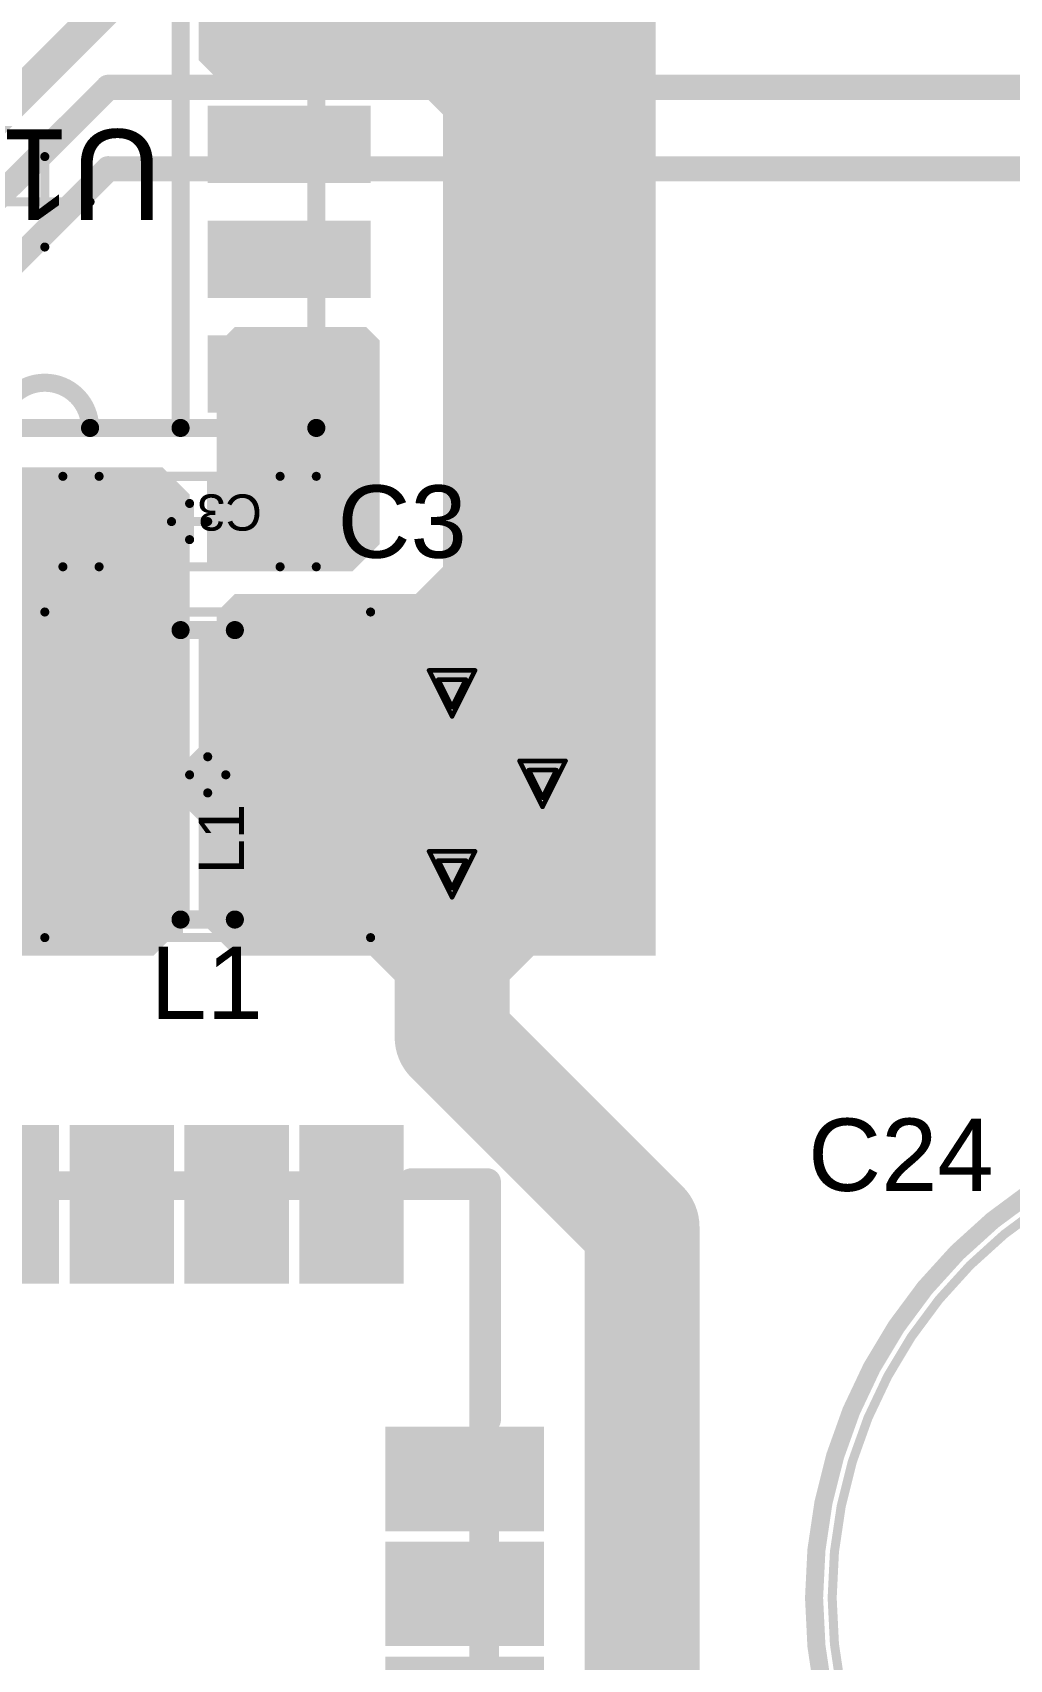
# Model space of a CAD drawing. Header units: inches. Extents: x -21 to 344, y -3 to 240.
# Drawn here: x 22.86 to 33.66, y 25.12 to 43.11 of the extents above; entities that cross this region are included whole.
import ezdxf

# ---------------------------------------------------------------- set-up
doc = ezdxf.new("R2010")
doc.units = ezdxf.units.IN
for name, color, linetype in [('Bottom 3D Body', 216, 'Continuous'), ('Bottom Layer', 5, 'Continuous'), ('Bottom Solder', 6, 'Continuous'), ('Drill Drawing', 1, 'Continuous'), ('Int1 -GND)', 76, 'Continuous'), ('Int2 -PWR)', 16, 'Continuous'), ('Multi-Layer', 9, 'Continuous'), ('Pad Holes', 156, 'Continuous'), ('Top Component Center', 76, 'Continuous'), ('Top Designator', 56, 'Continuous'), ('Top Layer', 1, 'Continuous'), ('Top Overlay', 2, 'Continuous'), ('Top Paste', 8, 'Continuous'), ('Top Solder', 216, 'Continuous'), ('Via Holes', 16, 'Continuous')]:
    doc.layers.add(name, color=color, linetype=linetype)
doc.styles.add('Arial', font='', dxfattribs={"height": 0.2})
doc.styles.get('Arial').set_extended_font_data('Arial')

# ---------------------------------------------------------------- blocks, each defined once
blk = doc.blocks.new('ESP32_WROOM_32E_N4_10')
at = {"layer": 'Top Layer'}
for points in [[(9.5, -5.43), (9.5, -4.53), (11, -4.53), (11, -5.43)], [(9.5, -6.7), (9.5, -5.8), (11, -5.8), (11, -6.7)], [(9.5, -7.97), (9.5, -7.07), (11, -7.07), (11, -7.97)], [(9.5, -9.24), (9.5, -8.34), (11, -8.34), (11, -9.24)], [(5.495, -9.29), (6.395, -9.29), (6.395, -10.79), (5.495, -10.79)], [(6.765, -9.29), (7.665, -9.29), (7.665, -10.79), (6.765, -10.79)]]:
    blk.add_hatch(color=1, dxfattribs=at).paths.add_polyline_path(points)
at = {"layer": 'Top Paste'}
for points in [[(9.373, -5.557), (9.373, -4.403), (11.127, -4.403), (11.127, -5.557)], [(9.373, -6.827), (9.373, -5.673), (11.127, -5.673), (11.127, -6.827)], [(9.373, -8.097), (9.373, -6.943), (11.127, -6.943), (11.127, -8.097)], [(9.373, -9.367), (9.373, -8.213), (11.127, -8.213), (11.127, -9.367)], [(4.098, -9.163), (5.252, -9.163), (5.252, -10.917), (4.098, -10.917)], [(5.368, -9.163), (6.522, -9.163), (6.522, -10.917), (5.368, -10.917)], [(6.638, -9.163), (7.792, -9.163), (7.792, -10.917), (6.638, -10.917)]]:
    blk.add_hatch(color=8, dxfattribs=at).paths.add_polyline_path(points)
at = {"layer": 'Top Solder'}
for points in [[(9.45, -5.48), (9.45, -4.48), (11.05, -4.48), (11.05, -5.48)], [(9.45, -6.75), (9.45, -5.75), (11.05, -5.75), (11.05, -6.75)], [(9.45, -8.02), (9.45, -7.02), (11.05, -7.02), (11.05, -8.02)], [(9.45, -9.29), (9.45, -8.29), (11.05, -8.29), (11.05, -9.29)], [(5.445, -9.24), (6.445, -9.24), (6.445, -10.84), (5.445, -10.84)], [(6.715, -9.24), (7.715, -9.24), (7.715, -10.84), (6.715, -10.84)]]:
    blk.add_hatch(color=216, dxfattribs=at).paths.add_polyline_path(points)
at = {"layer": 'Bottom 3D Body'}
for points in [[(10.45, 15.26, 0.3, 0.3, 0), (10.45, -10.24, 0.3, 0.3, 0)], [(-7.56, -10.24, 0.3, 0.3, 0), (10.45, -10.24, 0.3, 0.3, 0)]]:
    blk.add_lwpolyline(points, format="xyseb", dxfattribs=at)
blk.add_lwpolyline([(10.375, -10.24, 0.15, 0.15, 1), (10.525, -10.24, 0.15, 0.15, 1)], format="xyseb", close=True, dxfattribs=at)
blk.add_lwpolyline([(10.375, -10.24, 0.15, 0.15, 1), (10.525, -10.24, 0.15, 0.15, 1)], format="xyseb", close=True, dxfattribs=at)
at = {"layer": 'Top Component Center'}
for points in [[(10.46, 15.25, 0.3, 0.3, 0), (10.46, -10.25, 0.3, 0.3, 0)], [(-7.55, -10.25, 0.3, 0.3, 0), (10.46, -10.25, 0.3, 0.3, 0)]]:
    blk.add_lwpolyline(points, format="xyseb", dxfattribs=at)
blk.add_lwpolyline([(10.385, -10.25, 0.15, 0.15, 1), (10.535, -10.25, 0.15, 0.15, 1)], format="xyseb", close=True, dxfattribs=at)
blk.add_lwpolyline([(10.385, -10.25, 0.15, 0.15, 1), (10.535, -10.25, 0.15, 0.15, 1)], format="xyseb", close=True, dxfattribs=at)
at = {"layer": 'Top Designator'}
for points in [[(10.465, 15.23, 0.3, 0.3, 0), (10.465, -10.27, 0.3, 0.3, 0)], [(-7.545, -10.27, 0.3, 0.3, 0), (10.465, -10.27, 0.3, 0.3, 0)]]:
    blk.add_lwpolyline(points, format="xyseb", dxfattribs=at)
blk.add_lwpolyline([(10.39, -10.27, 0.15, 0.15, 1), (10.54, -10.27, 0.15, 0.15, 1)], format="xyseb", close=True, dxfattribs=at)
blk.add_lwpolyline([(10.39, -10.27, 0.15, 0.15, 1), (10.54, -10.27, 0.15, 0.15, 1)], format="xyseb", close=True, dxfattribs=at)
at = {"layer": 'Top Overlay'}
for points in [[(10.5, -9.45, 0.3, 0.3, 0), (10.5, -10.29, 0.3, 0.3, 0)], [(7.87, -10.29, 0.3, 0.3, 0), (10.5, -10.29, 0.3, 0.3, 0)]]:
    blk.add_lwpolyline(points, format="xyseb", dxfattribs=at)
for points in [[(10.425, -9.45, 0.15, 0.15, 1), (10.575, -9.45, 0.15, 0.15, 1)], [(7.795, -10.29, 0.15, 0.15, 1), (7.945, -10.29, 0.15, 0.15, 1)], [(10.425, -10.29, 0.15, 0.15, 1), (10.575, -10.29, 0.15, 0.15, 1)], [(10.425, -10.29, 0.15, 0.15, 1), (10.575, -10.29, 0.15, 0.15, 1)]]:
    blk.add_lwpolyline(points, format="xyseb", close=True, dxfattribs=at)
blk = doc.blocks.new('SOIC8_13')
at = {"layer": 'Top Layer'}
for points in [[(-2.205, 3.475), (-1.605, 3.475), (-1.605, 1.925), (-2.205, 1.925)], [(-0.935, 3.475), (-0.335, 3.475), (-0.335, 1.925), (-0.935, 1.925)], [(0.335, 3.475), (0.935, 3.475), (0.935, 1.925), (0.335, 1.925)], [(1.605, 3.475), (2.205, 3.475), (2.205, 1.925), (1.605, 1.925)], [(-2.205, -1.925), (-1.605, -1.925), (-1.605, -3.475), (-2.205, -3.475)], [(-0.935, -1.925), (-0.335, -1.925), (-0.335, -3.475), (-0.935, -3.475)], [(0.335, -1.925), (0.935, -1.925), (0.935, -3.475), (0.335, -3.475)], [(1.605, -1.925), (2.205, -1.925), (2.205, -3.475), (1.605, -3.475)]]:
    blk.add_hatch(color=1, dxfattribs=at).paths.add_polyline_path(points)
at = {"layer": 'Top Paste'}
for points in [[(-2.332, 3.602), (-1.478, 3.602), (-1.478, 1.798), (-2.332, 1.798)], [(-1.062, 3.602), (-0.208, 3.602), (-0.208, 1.798), (-1.062, 1.798)], [(0.208, 3.602), (1.062, 3.602), (1.062, 1.798), (0.208, 1.798)], [(1.478, 3.602), (2.332, 3.602), (2.332, 1.798), (1.478, 1.798)], [(-2.332, -1.798), (-1.478, -1.798), (-1.478, -3.602), (-2.332, -3.602)], [(-1.062, -1.798), (-0.208, -1.798), (-0.208, -3.602), (-1.062, -3.602)], [(0.208, -1.798), (1.062, -1.798), (1.062, -3.602), (0.208, -3.602)], [(1.478, -1.798), (2.332, -1.798), (2.332, -3.602), (1.478, -3.602)]]:
    blk.add_hatch(color=8, dxfattribs=at).paths.add_polyline_path(points)
at = {"layer": 'Top Solder'}
for points in [[(-2.275, 3.545), (-1.535, 3.545), (-1.535, 1.855), (-2.275, 1.855)], [(-1.005, 3.545), (-0.265, 3.545), (-0.265, 1.855), (-1.005, 1.855)], [(0.265, 3.545), (1.005, 3.545), (1.005, 1.855), (0.265, 1.855)], [(1.535, 3.545), (2.275, 3.545), (2.275, 1.855), (1.535, 1.855)], [(-2.275, -1.855), (-1.535, -1.855), (-1.535, -3.545), (-2.275, -3.545)], [(-1.005, -1.855), (-0.265, -1.855), (-0.265, -3.545), (-1.005, -3.545)], [(0.265, -1.855), (1.005, -1.855), (1.005, -3.545), (0.265, -3.545)], [(1.535, -1.855), (2.275, -1.855), (2.275, -3.545), (1.535, -3.545)]]:
    blk.add_hatch(color=216, dxfattribs=at).paths.add_polyline_path(points)
at = {"layer": 'Bottom 3D Body'}
for points in [[(-2.5, 3, 0.2, 0.2, 0), (-2.5, -3, 0.2, 0.2, 0)], [(-2.5, 3, 0.2, 0.2, 0), (2.5, 3, 0.2, 0.2, 0)], [(2.5, 3, 0.2, 0.2, 0), (2.5, -3, 0.2, 0.2, 0)], [(-2.5, -3, 0.2, 0.2, 0), (2.5, -3, 0.2, 0.2, 0)]]:
    blk.add_lwpolyline(points, format="xyseb", dxfattribs=at)
for points in [[(-2.55, 3, 0.1, 0.1, 1), (-2.45, 3, 0.1, 0.1, 1)], [(-2.55, 3, 0.1, 0.1, 1), (-2.45, 3, 0.1, 0.1, 1)], [(2.45, 3, 0.1, 0.1, 1), (2.55, 3, 0.1, 0.1, 1)], [(2.45, 3, 0.1, 0.1, 1), (2.55, 3, 0.1, 0.1, 1)], [(-1.9, -2.5, 0.25, 0.25, 1), (-2.1, -2.5, 0.25, 0.25, 1)], [(-2.163, -2.5, 0.125, 0.125, 1), (-2.038, -2.5, 0.125, 0.125, 1)], [(-1.963, -2.5, 0.125, 0.125, 1), (-1.838, -2.5, 0.125, 0.125, 1)], [(-2.55, -3, 0.1, 0.1, 1), (-2.45, -3, 0.1, 0.1, 1)], [(-2.55, -3, 0.1, 0.1, 1), (-2.45, -3, 0.1, 0.1, 1)], [(2.45, -3, 0.1, 0.1, 1), (2.55, -3, 0.1, 0.1, 1)], [(2.45, -3, 0.1, 0.1, 1), (2.55, -3, 0.1, 0.1, 1)]]:
    blk.add_lwpolyline(points, format="xyseb", close=True, dxfattribs=at)
at = {"layer": 'Top Component Center'}
for points in [[(-2.5, 3, 0.1, 0.1, 0), (-2.5, -3, 0.1, 0.1, 0)], [(-2.5, 3, 0.1, 0.1, 0), (2.5, 3, 0.1, 0.1, 0)], [(2.5, 3, 0.1, 0.1, 0), (2.5, -3, 0.1, 0.1, 0)], [(0, 0.5, 0.1, 0.1, 0), (0, -0.5, 0.1, 0.1, 0)], [(-0.5, 0, 0.1, 0.1, 0), (0.5, 0, 0.1, 0.1, 0)], [(-2.5, -3, 0.1, 0.1, 0), (2.5, -3, 0.1, 0.1, 0)]]:
    blk.add_lwpolyline(points, format="xyseb", dxfattribs=at)
for points in [[(-2.525, 3, 0.05, 0.05, 1), (-2.475, 3, 0.05, 0.05, 1)], [(-2.525, 3, 0.05, 0.05, 1), (-2.475, 3, 0.05, 0.05, 1)], [(2.475, 3, 0.05, 0.05, 1), (2.525, 3, 0.05, 0.05, 1)], [(2.475, 3, 0.05, 0.05, 1), (2.525, 3, 0.05, 0.05, 1)], [(-0.025, 0.5, 0.05, 0.05, 1), (0.025, 0.5, 0.05, 0.05, 1)], [(-0.525, 0, 0.05, 0.05, 1), (-0.475, 0, 0.05, 0.05, 1)], [(0.475, 0, 0.05, 0.05, 1), (0.525, 0, 0.05, 0.05, 1)], [(-0.025, -0.5, 0.05, 0.05, 1), (0.025, -0.5, 0.05, 0.05, 1)], [(-2.525, -3, 0.05, 0.05, 1), (-2.475, -3, 0.05, 0.05, 1)], [(-2.525, -3, 0.05, 0.05, 1), (-2.475, -3, 0.05, 0.05, 1)], [(2.475, -3, 0.05, 0.05, 1), (2.525, -3, 0.05, 0.05, 1)], [(2.475, -3, 0.05, 0.05, 1), (2.525, -3, 0.05, 0.05, 1)]]:
    blk.add_lwpolyline(points, format="xyseb", close=True, dxfattribs=at)
at = {"layer": 'Top Designator'}
for points in [[(-2.5, 3, 0.1, 0.1, 0), (-2.5, -3, 0.1, 0.1, 0)], [(-2.5, 3, 0.1, 0.1, 0), (2.5, 3, 0.1, 0.1, 0)], [(2.5, 3, 0.1, 0.1, 0), (2.5, -3, 0.1, 0.1, 0)], [(-2.5, -3, 0.1, 0.1, 0), (2.5, -3, 0.1, 0.1, 0)]]:
    blk.add_lwpolyline(points, format="xyseb", dxfattribs=at)
for points in [[(-2.525, 3, 0.05, 0.05, 1), (-2.475, 3, 0.05, 0.05, 1)], [(-2.525, 3, 0.05, 0.05, 1), (-2.475, 3, 0.05, 0.05, 1)], [(2.475, 3, 0.05, 0.05, 1), (2.525, 3, 0.05, 0.05, 1)], [(2.475, 3, 0.05, 0.05, 1), (2.525, 3, 0.05, 0.05, 1)], [(-2.525, -3, 0.05, 0.05, 1), (-2.475, -3, 0.05, 0.05, 1)], [(-2.525, -3, 0.05, 0.05, 1), (-2.475, -3, 0.05, 0.05, 1)], [(2.475, -3, 0.05, 0.05, 1), (2.525, -3, 0.05, 0.05, 1)], [(2.475, -3, 0.05, 0.05, 1), (2.525, -3, 0.05, 0.05, 1)]]:
    blk.add_lwpolyline(points, format="xyseb", close=True, dxfattribs=at)
at = {"layer": 'Top Overlay'}
for points in [[(-2.5, 1.5, 0.2, 0.2, 0), (-2.5, 0.5, 0.2, 0.2, 0)], [(-2.5, 1.5, 0.2, 0.2, 0), (2.5, 1.5, 0.2, 0.2, 0)], [(2.5, 1.5, 0.2, 0.2, 0), (2.5, -1.5, 0.2, 0.2, 0)], [(-2.5, 0.5, 0.2, 0.2, -1), (-2.5, -0.5, 0.2, 0.2, 0)], [(-2.5, -0.5, 0.2, 0.2, 0), (-2.5, -1.5, 0.2, 0.2, 0)], [(-2.5, -1.5, 0.2, 0.2, 0), (2.5, -1.5, 0.2, 0.2, 0)]]:
    blk.add_lwpolyline(points, format="xyseb", dxfattribs=at)
for points in [[(-2.55, 1.5, 0.1, 0.1, 1), (-2.45, 1.5, 0.1, 0.1, 1)], [(-2.55, 1.5, 0.1, 0.1, 1), (-2.45, 1.5, 0.1, 0.1, 1)], [(2.45, 1.5, 0.1, 0.1, 1), (2.55, 1.5, 0.1, 0.1, 1)], [(2.45, 1.5, 0.1, 0.1, 1), (2.55, 1.5, 0.1, 0.1, 1)], [(-2.55, 0.5, 0.1, 0.1, 1), (-2.45, 0.5, 0.1, 0.1, 1)], [(-2.55, 0.5, 0.1, 0.1, 1), (-2.45, 0.5, 0.1, 0.1, 1)], [(-2.55, -0.5, 0.1, 0.1, 1), (-2.45, -0.5, 0.1, 0.1, 1)], [(-2.55, -0.5, 0.1, 0.1, 1), (-2.45, -0.5, 0.1, 0.1, 1)], [(-2.55, -1.5, 0.1, 0.1, 1), (-2.45, -1.5, 0.1, 0.1, 1)], [(-2.55, -1.5, 0.1, 0.1, 1), (-2.45, -1.5, 0.1, 0.1, 1)], [(2.45, -1.5, 0.1, 0.1, 1), (2.55, -1.5, 0.1, 0.1, 1)], [(2.45, -1.5, 0.1, 0.1, 1), (2.55, -1.5, 0.1, 0.1, 1)]]:
    blk.add_lwpolyline(points, format="xyseb", close=True, dxfattribs=at)
at = {"layer": 'Top Designator', "style": 'Arial'}
blk.add_text('U1', height=1, rotation=90, dxfattribs=at).set_placement((0.8, -1.3))
blk = doc.blocks.new('IND_1212_62')
at = {"layer": 'Top Layer'}
for points in [[(-1.7, 1.7), (-0.4, 1.7), (-0.4, -1.7), (-1.7, -1.7)], [(0.4, 1.7), (1.7, 1.7), (1.7, -1.7), (0.4, -1.7)]]:
    blk.add_hatch(color=1, dxfattribs=at).paths.add_polyline_path(points)
at = {"layer": 'Top Paste'}
for points in [[(-1.827, 1.827), (-0.273, 1.827), (-0.273, -1.827), (-1.827, -1.827)], [(0.273, 1.827), (1.827, 1.827), (1.827, -1.827), (0.273, -1.827)]]:
    blk.add_hatch(color=8, dxfattribs=at).paths.add_polyline_path(points)
at = {"layer": 'Top Solder'}
for points in [[(-1.75, 1.75), (-0.35, 1.75), (-0.35, -1.75), (-1.75, -1.75)], [(0.35, 1.75), (1.75, 1.75), (1.75, -1.75), (0.35, -1.75)]]:
    blk.add_hatch(color=216, dxfattribs=at).paths.add_polyline_path(points)
at = {"layer": 'Top Component Center'}
for points in [[(-1.8, 1.8, 0.1, 0.1, 0), (1.8, 1.8, 0.1, 0.1, 0)], [(-1.8, -1.8, 0.1, 0.1, 0), (-1.8, 1.8, 0.1, 0.1, 0)], [(1.8, -1.8, 0.1, 0.1, 0), (1.8, 1.8, 0.1, 0.1, 0)], [(0, -0.2, 0.1, 0.1, 0), (0, 0.2, 0.1, 0.1, 0)], [(-0.2, 0, 0.1, 0.1, 0), (0.2, 0, 0.1, 0.1, 0)], [(-1.8, -1.8, 0.1, 0.1, 0), (1.8, -1.8, 0.1, 0.1, 0)]]:
    blk.add_lwpolyline(points, format="xyseb", dxfattribs=at)
for points in [[(-1.825, 1.8, 0.05, 0.05, 1), (-1.775, 1.8, 0.05, 0.05, 1)], [(-1.825, 1.8, 0.05, 0.05, 1), (-1.775, 1.8, 0.05, 0.05, 1)], [(1.775, 1.8, 0.05, 0.05, 1), (1.825, 1.8, 0.05, 0.05, 1)], [(1.775, 1.8, 0.05, 0.05, 1), (1.825, 1.8, 0.05, 0.05, 1)], [(-0.025, 0.2, 0.05, 0.05, 1), (0.025, 0.2, 0.05, 0.05, 1)], [(-0.225, 0, 0.05, 0.05, 1), (-0.175, 0, 0.05, 0.05, 1)], [(0.175, 0, 0.05, 0.05, 1), (0.225, 0, 0.05, 0.05, 1)], [(-0.025, -0.2, 0.05, 0.05, 1), (0.025, -0.2, 0.05, 0.05, 1)], [(-1.825, -1.8, 0.05, 0.05, 1), (-1.775, -1.8, 0.05, 0.05, 1)], [(-1.825, -1.8, 0.05, 0.05, 1), (-1.775, -1.8, 0.05, 0.05, 1)], [(1.775, -1.8, 0.05, 0.05, 1), (1.825, -1.8, 0.05, 0.05, 1)], [(1.775, -1.8, 0.05, 0.05, 1), (1.825, -1.8, 0.05, 0.05, 1)]]:
    blk.add_lwpolyline(points, format="xyseb", close=True, dxfattribs=at)
at = {"layer": 'Top Designator'}
for points in [[(-1.8, -1.8, 0.1, 0.1, 0), (-1.8, 1.8, 0.1, 0.1, 0)], [(-1.8, 1.8, 0.1, 0.1, 0), (1.8, 1.8, 0.1, 0.1, 0)], [(1.8, -1.8, 0.1, 0.1, 0), (1.8, 1.8, 0.1, 0.1, 0)], [(-1.8, -1.8, 0.1, 0.1, 0), (1.8, -1.8, 0.1, 0.1, 0)]]:
    blk.add_lwpolyline(points, format="xyseb", dxfattribs=at)
for points in [[(-1.825, 1.8, 0.05, 0.05, 1), (-1.775, 1.8, 0.05, 0.05, 1)], [(-1.825, 1.8, 0.05, 0.05, 1), (-1.775, 1.8, 0.05, 0.05, 1)], [(1.775, 1.8, 0.05, 0.05, 1), (1.825, 1.8, 0.05, 0.05, 1)], [(1.775, 1.8, 0.05, 0.05, 1), (1.825, 1.8, 0.05, 0.05, 1)], [(-1.825, -1.8, 0.05, 0.05, 1), (-1.775, -1.8, 0.05, 0.05, 1)], [(-1.825, -1.8, 0.05, 0.05, 1), (-1.775, -1.8, 0.05, 0.05, 1)], [(1.775, -1.8, 0.05, 0.05, 1), (1.825, -1.8, 0.05, 0.05, 1)], [(1.775, -1.8, 0.05, 0.05, 1), (1.825, -1.8, 0.05, 0.05, 1)]]:
    blk.add_lwpolyline(points, format="xyseb", close=True, dxfattribs=at)
at = {"layer": 'Top Overlay'}
for points in [[(-0.3, 1.6, 0.2, 0.2, 0), (0.3, 1.6, 0.2, 0.2, 0)], [(-0.3, -1.6, 0.2, 0.2, 0), (0.3, -1.6, 0.2, 0.2, 0)]]:
    blk.add_lwpolyline(points, format="xyseb", dxfattribs=at)
for points in [[(-0.35, 1.6, 0.1, 0.1, 1), (-0.25, 1.6, 0.1, 0.1, 1)], [(0.25, 1.6, 0.1, 0.1, 1), (0.35, 1.6, 0.1, 0.1, 1)], [(-0.35, -1.6, 0.1, 0.1, 1), (-0.25, -1.6, 0.1, 0.1, 1)], [(0.25, -1.6, 0.1, 0.1, 1), (0.35, -1.6, 0.1, 0.1, 1)]]:
    blk.add_lwpolyline(points, format="xyseb", close=True, dxfattribs=at)
at = {"layer": 'Top Designator', "style": 'Arial'}
blk.add_text('L1', height=0.5, rotation=90, dxfattribs=at).set_placement((0.4, -1.1))
blk = doc.blocks.new('CAP_RADIAL_R10_P5_102')
at = {"layer": 'Bottom Layer'}
h = blk.add_hatch(color=5, dxfattribs=at)
edge = h.paths.add_edge_path()
edge.add_arc((-2.5, 0), 0.65, 0, 360)
h = blk.add_hatch(color=5, dxfattribs=at)
edge = h.paths.add_edge_path()
edge.add_arc((2.5, 0), 0.65, 0, 360)
at = {"layer": 'Bottom Solder'}
h = blk.add_hatch(color=6, dxfattribs=at)
edge = h.paths.add_edge_path()
edge.add_arc((-2.5, 0), 0.7, 0, 360)
h = blk.add_hatch(color=6, dxfattribs=at)
edge = h.paths.add_edge_path()
edge.add_arc((2.5, 0), 0.7, 0, 360)
at = {"layer": 'Int1 -GND)'}
h = blk.add_hatch(color=7, dxfattribs=at)
edge = h.paths.add_edge_path()
edge.add_arc((-2.5, 0), 1.162, 0, 360)
at = {"layer": 'Int2 -PWR)'}
h = blk.add_hatch(color=7, dxfattribs=at)
edge = h.paths.add_edge_path()
edge.add_arc((-2.5, 0), 1.162, 0, 360)
h = blk.add_hatch(color=7, dxfattribs=at)
edge = h.paths.add_edge_path()
edge.add_arc((2.5, 0), 1.162, 0, 360)
at = {"layer": 'Multi-Layer'}
h = blk.add_hatch(color=9, dxfattribs=at)
edge = h.paths.add_edge_path()
edge.add_arc((-2.5, 0), 0.65, 0, 360)
h = blk.add_hatch(color=9, dxfattribs=at)
edge = h.paths.add_edge_path()
edge.add_arc((2.5, 0), 0.65, 0, 360)
at = {"layer": 'Pad Holes'}
h = blk.add_hatch(color=7, dxfattribs=at)
edge = h.paths.add_edge_path()
edge.add_arc((-2.5, 0), 0.4, 0, 360)
h = blk.add_hatch(color=7, dxfattribs=at)
edge = h.paths.add_edge_path()
edge.add_arc((2.5, 0), 0.4, 0, 360)
at = {"layer": 'Top Layer'}
h = blk.add_hatch(color=1, dxfattribs=at)
edge = h.paths.add_edge_path()
edge.add_arc((-2.5, 0), 0.65, 0, 360)
h = blk.add_hatch(color=1, dxfattribs=at)
edge = h.paths.add_edge_path()
edge.add_arc((2.5, 0), 0.65, 0, 360)
at = {"layer": 'Top Solder'}
h = blk.add_hatch(color=216, dxfattribs=at)
edge = h.paths.add_edge_path()
edge.add_arc((-2.5, 0), 0.7, 0, 360)
h = blk.add_hatch(color=216, dxfattribs=at)
edge = h.paths.add_edge_path()
edge.add_arc((2.5, 0), 0.7, 0, 360)
at = {"layer": 'Int1 -GND)'}
for points in [[(2.116, 0.823, 0.254, 0.254, -0.221695), (2.884, 0.823, 0.254, 0.254, 0)], [(1.677, -0.384, 0.254, 0.254, -0.221695), (1.677, 0.384, 0.254, 0.254, 0)], [(3.323, 0.384, 0.254, 0.254, -0.221695), (3.323, -0.384, 0.254, 0.254, 0)], [(2.884, -0.823, 0.254, 0.254, -0.221695), (2.116, -0.823, 0.254, 0.254, 0)]]:
    blk.add_lwpolyline(points, format="xyseb", dxfattribs=at)
for points in [[(2.053, 0.823, 0.127, 0.127, 1), (2.18, 0.823, 0.127, 0.127, 1)], [(2.82, 0.823, 0.127, 0.127, 1), (2.947, 0.823, 0.127, 0.127, 1)], [(1.614, 0.384, 0.127, 0.127, 1), (1.741, 0.384, 0.127, 0.127, 1)], [(3.259, 0.384, 0.127, 0.127, 1), (3.386, 0.384, 0.127, 0.127, 1)], [(1.614, -0.384, 0.127, 0.127, 1), (1.741, -0.384, 0.127, 0.127, 1)], [(3.259, -0.384, 0.127, 0.127, 1), (3.386, -0.384, 0.127, 0.127, 1)], [(2.053, -0.823, 0.127, 0.127, 1), (2.18, -0.823, 0.127, 0.127, 1)], [(2.82, -0.823, 0.127, 0.127, 1), (2.947, -0.823, 0.127, 0.127, 1)]]:
    blk.add_lwpolyline(points, format="xyseb", close=True, dxfattribs=at)
at = {"layer": 'Top Component Center'}
for points in [[(5.2, 0, 0.1, 0.1, 1), (-5.2, 0, 0.1, 0.1, 1)], [(-0.025, 0.5, 0.05, 0.05, 1), (0.025, 0.5, 0.05, 0.05, 1)], [(-5.225, 0, 0.05, 0.05, 1), (-5.175, 0, 0.05, 0.05, 1)], [(-0.525, 0, 0.05, 0.05, 1), (-0.475, 0, 0.05, 0.05, 1)], [(0.475, 0, 0.05, 0.05, 1), (0.525, 0, 0.05, 0.05, 1)], [(5.175, 0, 0.05, 0.05, 1), (5.225, 0, 0.05, 0.05, 1)], [(-0.025, -0.5, 0.05, 0.05, 1), (0.025, -0.5, 0.05, 0.05, 1)]]:
    blk.add_lwpolyline(points, format="xyseb", close=True, dxfattribs=at)
for points in [[(0, -0.5, 0.1, 0.1, 0), (0, 0.5, 0.1, 0.1, 0)], [(0.5, 0, 0.1, 0.1, 0), (-0.5, 0, 0.1, 0.1, 0)]]:
    blk.add_lwpolyline(points, format="xyseb", dxfattribs=at)
at = {"layer": 'Top Designator'}
for points in [[(5.2, 0, 0.1, 0.1, 1), (-5.2, 0, 0.1, 0.1, 1)], [(-5.225, 0, 0.05, 0.05, 1), (-5.175, 0, 0.05, 0.05, 1)], [(5.175, 0, 0.05, 0.05, 1), (5.225, 0, 0.05, 0.05, 1)]]:
    blk.add_lwpolyline(points, format="xyseb", close=True, dxfattribs=at)
at = {"layer": 'Top Overlay'}
for points in [[(5.4, 0, 0.2, 0.2, 1), (-5.4, 0, 0.2, 0.2, 1)], [(-5.45, 0, 0.1, 0.1, 1), (-5.35, 0, 0.1, 0.1, 1)], [(5.35, 0, 0.1, 0.1, 1), (5.45, 0, 0.1, 0.1, 1)], [(-2.55, -1, 0.1, 0.1, 1), (-2.45, -1, 0.1, 0.1, 1)], [(-3.05, -1.5, 0.1, 0.1, 1), (-2.95, -1.5, 0.1, 0.1, 1)], [(-2.05, -1.5, 0.1, 0.1, 1), (-1.95, -1.5, 0.1, 0.1, 1)], [(-2.55, -2, 0.1, 0.1, 1), (-2.45, -2, 0.1, 0.1, 1)]]:
    blk.add_lwpolyline(points, format="xyseb", close=True, dxfattribs=at)
for points in [[(-2.5, -2, 0.2, 0.2, 0), (-2.5, -1, 0.2, 0.2, 0)], [(-2, -1.5, 0.2, 0.2, 0), (-3, -1.5, 0.2, 0.2, 0)]]:
    blk.add_lwpolyline(points, format="xyseb", dxfattribs=at)
at = {"layer": 'Top Designator', "style": 'Arial'}
blk.add_text('C24', height=1, rotation=90, dxfattribs=at).set_placement((0.75, -2.05))
blk = doc.blocks.new('CAP_0603_123')
at = {"layer": 'Top Layer'}
for points in [[(-1.283, 0.394), (-0.318, 0.394), (-0.318, -0.394), (-1.283, -0.394)], [(0.318, 0.394), (1.283, 0.394), (1.283, -0.394), (0.318, -0.394)]]:
    blk.add_hatch(color=1, dxfattribs=at).paths.add_polyline_path(points)
at = {"layer": 'Top Paste'}
for points in [[(-1.41, 0.521), (-0.191, 0.521), (-0.191, -0.521), (-1.41, -0.521)], [(0.191, 0.521), (1.41, 0.521), (1.41, -0.521), (0.191, -0.521)]]:
    blk.add_hatch(color=8, dxfattribs=at).paths.add_polyline_path(points)
at = {"layer": 'Top Solder'}
for points in [[(-1.333, 0.444), (-0.268, 0.444), (-0.268, -0.444), (-1.333, -0.444)], [(0.268, 0.444), (1.333, 0.444), (1.333, -0.444), (0.268, -0.444)]]:
    blk.add_hatch(color=216, dxfattribs=at).paths.add_polyline_path(points)
at = {"layer": 'Bottom 3D Body'}
for points in [[(-1, 0.5, 0.1, 0.1, 0), (-1, -0.5, 0.1, 0.1, 0)], [(1, 0.5, 0.1, 0.1, 0), (-1, 0.5, 0.1, 0.1, 0)], [(1, 0.5, 0.1, 0.1, 0), (1, -0.5, 0.1, 0.1, 0)], [(1, -0.5, 0.1, 0.1, 0), (-1, -0.5, 0.1, 0.1, 0)]]:
    blk.add_lwpolyline(points, format="xyseb", dxfattribs=at)
for points in [[(-1.025, 0.5, 0.05, 0.05, 1), (-0.975, 0.5, 0.05, 0.05, 1)], [(-1.025, 0.5, 0.05, 0.05, 1), (-0.975, 0.5, 0.05, 0.05, 1)], [(0.975, 0.5, 0.05, 0.05, 1), (1.025, 0.5, 0.05, 0.05, 1)], [(0.975, 0.5, 0.05, 0.05, 1), (1.025, 0.5, 0.05, 0.05, 1)], [(-1.025, -0.5, 0.05, 0.05, 1), (-0.975, -0.5, 0.05, 0.05, 1)], [(-1.025, -0.5, 0.05, 0.05, 1), (-0.975, -0.5, 0.05, 0.05, 1)], [(0.975, -0.5, 0.05, 0.05, 1), (1.025, -0.5, 0.05, 0.05, 1)], [(0.975, -0.5, 0.05, 0.05, 1), (1.025, -0.5, 0.05, 0.05, 1)]]:
    blk.add_lwpolyline(points, format="xyseb", close=True, dxfattribs=at)
at = {"layer": 'Top Component Center'}
for points in [[(1.4, 0.5, 0.1, 0.1, 0), (-1.4, 0.5, 0.1, 0.1, 0)], [(-1.4, 0.5, 0.1, 0.1, 0), (-1.4, -0.5, 0.1, 0.1, 0)], [(1.4, 0.5, 0.1, 0.1, 0), (1.4, -0.5, 0.1, 0.1, 0)], [(0, 0.2, 0.1, 0.1, 0), (0, -0.2, 0.1, 0.1, 0)], [(0.2, 0, 0.1, 0.1, 0), (-0.2, 0, 0.1, 0.1, 0)], [(1.4, -0.5, 0.1, 0.1, 0), (-1.4, -0.5, 0.1, 0.1, 0)]]:
    blk.add_lwpolyline(points, format="xyseb", dxfattribs=at)
for points in [[(-1.425, 0.5, 0.05, 0.05, 1), (-1.375, 0.5, 0.05, 0.05, 1)], [(-1.425, 0.5, 0.05, 0.05, 1), (-1.375, 0.5, 0.05, 0.05, 1)], [(1.375, 0.5, 0.05, 0.05, 1), (1.425, 0.5, 0.05, 0.05, 1)], [(1.375, 0.5, 0.05, 0.05, 1), (1.425, 0.5, 0.05, 0.05, 1)], [(-0.025, 0.2, 0.05, 0.05, 1), (0.025, 0.2, 0.05, 0.05, 1)], [(-0.225, 0, 0.05, 0.05, 1), (-0.175, 0, 0.05, 0.05, 1)], [(0.175, 0, 0.05, 0.05, 1), (0.225, 0, 0.05, 0.05, 1)], [(-0.025, -0.2, 0.05, 0.05, 1), (0.025, -0.2, 0.05, 0.05, 1)], [(-1.425, -0.5, 0.05, 0.05, 1), (-1.375, -0.5, 0.05, 0.05, 1)], [(-1.425, -0.5, 0.05, 0.05, 1), (-1.375, -0.5, 0.05, 0.05, 1)], [(1.375, -0.5, 0.05, 0.05, 1), (1.425, -0.5, 0.05, 0.05, 1)], [(1.375, -0.5, 0.05, 0.05, 1), (1.425, -0.5, 0.05, 0.05, 1)]]:
    blk.add_lwpolyline(points, format="xyseb", close=True, dxfattribs=at)
at = {"layer": 'Top Designator'}
for points in [[(1.4, 0.5, 0.1, 0.1, 0), (-1.4, 0.5, 0.1, 0.1, 0)], [(-1.4, 0.5, 0.1, 0.1, 0), (-1.4, -0.5, 0.1, 0.1, 0)], [(1.4, 0.5, 0.1, 0.1, 0), (1.4, -0.5, 0.1, 0.1, 0)], [(1.4, -0.5, 0.1, 0.1, 0), (-1.4, -0.5, 0.1, 0.1, 0)]]:
    blk.add_lwpolyline(points, format="xyseb", dxfattribs=at)
for points in [[(-1.425, 0.5, 0.05, 0.05, 1), (-1.375, 0.5, 0.05, 0.05, 1)], [(-1.425, 0.5, 0.05, 0.05, 1), (-1.375, 0.5, 0.05, 0.05, 1)], [(1.375, 0.5, 0.05, 0.05, 1), (1.425, 0.5, 0.05, 0.05, 1)], [(1.375, 0.5, 0.05, 0.05, 1), (1.425, 0.5, 0.05, 0.05, 1)], [(-1.425, -0.5, 0.05, 0.05, 1), (-1.375, -0.5, 0.05, 0.05, 1)], [(-1.425, -0.5, 0.05, 0.05, 1), (-1.375, -0.5, 0.05, 0.05, 1)], [(1.375, -0.5, 0.05, 0.05, 1), (1.425, -0.5, 0.05, 0.05, 1)], [(1.375, -0.5, 0.05, 0.05, 1), (1.425, -0.5, 0.05, 0.05, 1)]]:
    blk.add_lwpolyline(points, format="xyseb", close=True, dxfattribs=at)
at = {"layer": 'Top Overlay'}
for points in [[(1.4, 0.5, 0.1, 0.1, 0), (-1.4, 0.5, 0.1, 0.1, 0)], [(-1.4, 0.5, 0.1, 0.1, 0), (-1.4, -0.5, 0.1, 0.1, 0)], [(1.4, 0.5, 0.1, 0.1, 0), (1.4, -0.5, 0.1, 0.1, 0)], [(1.4, -0.5, 0.1, 0.1, 0), (-1.4, -0.5, 0.1, 0.1, 0)]]:
    blk.add_lwpolyline(points, format="xyseb", dxfattribs=at)
for points in [[(-1.425, 0.5, 0.05, 0.05, 1), (-1.375, 0.5, 0.05, 0.05, 1)], [(-1.425, 0.5, 0.05, 0.05, 1), (-1.375, 0.5, 0.05, 0.05, 1)], [(1.375, 0.5, 0.05, 0.05, 1), (1.425, 0.5, 0.05, 0.05, 1)], [(1.375, 0.5, 0.05, 0.05, 1), (1.425, 0.5, 0.05, 0.05, 1)], [(-1.425, -0.5, 0.05, 0.05, 1), (-1.375, -0.5, 0.05, 0.05, 1)], [(-1.425, -0.5, 0.05, 0.05, 1), (-1.375, -0.5, 0.05, 0.05, 1)], [(1.375, -0.5, 0.05, 0.05, 1), (1.425, -0.5, 0.05, 0.05, 1)], [(1.375, -0.5, 0.05, 0.05, 1), (1.425, -0.5, 0.05, 0.05, 1)]]:
    blk.add_lwpolyline(points, format="xyseb", close=True, dxfattribs=at)
at = {"layer": 'Top Designator', "style": 'Arial'}
blk.add_text('C3', height=0.4, dxfattribs=at).set_placement((-0.8, -0.3))

msp = doc.modelspace()

# ---------------------------------------------------------------- hatches: boundary and pattern name
at = {"layer": 'Bottom Layer'}
msp.add_hatch(color=5, dxfattribs=at).paths.add_polyline_path([(24.7, 33.3), (25.1, 32.9), (26.6, 32.9), (26.9, 32.6), (28.1, 32.6), (28.4, 32.9), (29.4, 32.9), (29.7, 33.2), (29.7, 36.4), (29.4, 36.7), (25, 36.7), (24.7, 36.4), (24.7, 35.2), (24.485, 34.985), (24.485, 34.615), (24.7, 34.4)])
h = msp.add_hatch(color=5, dxfattribs=at)
edge = h.paths.add_edge_path()
edge.add_arc((27.5, 35.8), 0.3, 0, 360)
h = msp.add_hatch(color=5, dxfattribs=at)
edge = h.paths.add_edge_path()
edge.add_arc((28.5, 34.8), 0.3, 0, 360)
h = msp.add_hatch(color=5, dxfattribs=at)
edge = h.paths.add_edge_path()
edge.add_arc((27.5, 33.8), 0.3, 0, 360)
at = {"layer": 'Int1 -GND)'}
h = msp.add_hatch(color=7, dxfattribs=at)
edge = h.paths.add_edge_path()
edge.add_arc((27.5, 35.8), 0.937, 0, 360)
h = msp.add_hatch(color=7, dxfattribs=at)
edge = h.paths.add_edge_path()
edge.add_arc((28.5, 34.8), 0.937, 0, 360)
h = msp.add_hatch(color=7, dxfattribs=at)
edge = h.paths.add_edge_path()
edge.add_arc((27.5, 33.8), 0.937, 0, 360)
at = {"layer": 'Int2 -PWR)'}
h = msp.add_hatch(color=7, dxfattribs=at)
edge = h.paths.add_edge_path()
edge.add_arc((27.5, 35.8), 0.937, 0, 360)
h = msp.add_hatch(color=7, dxfattribs=at)
edge = h.paths.add_edge_path()
edge.add_arc((28.5, 34.8), 0.937, 0, 360)
h = msp.add_hatch(color=7, dxfattribs=at)
edge = h.paths.add_edge_path()
edge.add_arc((27.5, 33.8), 0.937, 0, 360)
at = {"layer": 'Top Layer'}
h = msp.add_hatch(color=1, dxfattribs=at)
h.paths.add_polyline_path([(29.1, 48.8), (29.429, 48.471), (29.38, 48.354), (27.908, 48.354), (27.908, 48.108), (29.654, 48.108), (29.654, 48.181), (29.7, 48.2), (29.7, 48.2), (30.1, 48.6), (37, 48.6), (37.5, 48.1), (37.5, 43.6), (37.2, 43.3), (35.9, 43.3), (35.6, 43.6), (35.6, 46.4), (35.3, 46.7), (30.2, 46.7), (29.808, 47.092), (27.908, 47.092), (27.908, 46.846), (29.654, 46.846), (29.75, 46.771), (29.75, 32.9), (25.1, 32.9), (24.9, 33.1), (24.9, 36.7), (25.1, 36.9), (27.1, 36.9), (27.4, 37.2), (27.4, 42.2), (27, 42.6), (24.9, 42.6), (24.7, 42.8), (24.7, 48.3), (25.2, 48.8)])
h.paths.add_polyline_path([(26.892, 48.354), (25.146, 48.354), (25.146, 48.108), (26.892, 48.108)], flags=0)
h.paths.add_polyline_path([(26.892, 47.092), (25.146, 47.092), (25.146, 46.846), (26.892, 46.846)], flags=0)
h.paths.add_polyline_path([(27.691, 36.327), (27.691, 35.99), (28.027, 35.99), (28.022, 36.016), (27.899, 36.199), (27.716, 36.322)], flags=0)
h.paths.add_polyline_path([(27.31, 36.327), (27.284, 36.322), (27.101, 36.199), (26.978, 36.016), (26.973, 35.99), (27.31, 35.99)], flags=0)
h.paths.add_polyline_path([(28.027, 35.609), (27.691, 35.609), (27.691, 35.273), (27.716, 35.278), (27.899, 35.401), (28.022, 35.584)], flags=0)
h.paths.add_polyline_path([(27.31, 35.609), (26.973, 35.609), (26.978, 35.584), (27.101, 35.401), (27.284, 35.278), (27.31, 35.273)], flags=0)
h.paths.add_polyline_path([(28.69, 35.327), (28.69, 34.99), (29.027, 34.99), (29.022, 35.016), (28.899, 35.199), (28.716, 35.322)], flags=0)
h.paths.add_polyline_path([(28.309, 35.327), (28.284, 35.322), (28.101, 35.199), (27.978, 35.016), (27.973, 34.99), (28.309, 34.99)], flags=0)
h.paths.add_polyline_path([(29.027, 34.609), (28.69, 34.609), (28.69, 34.273), (28.716, 34.278), (28.899, 34.401), (29.022, 34.584)], flags=0)
h.paths.add_polyline_path([(28.309, 34.609), (27.973, 34.609), (27.978, 34.584), (28.101, 34.401), (28.284, 34.278), (28.309, 34.273)], flags=0)
h.paths.add_polyline_path([(27.691, 34.327), (27.691, 33.99), (28.027, 33.99), (28.022, 34.016), (27.899, 34.199), (27.716, 34.322)], flags=0)
h.paths.add_polyline_path([(27.31, 34.327), (27.284, 34.322), (27.101, 34.199), (26.978, 34.016), (26.973, 33.99), (27.31, 33.99)], flags=0)
h.paths.add_polyline_path([(28.027, 33.609), (27.691, 33.609), (27.691, 33.273), (27.716, 33.278), (27.899, 33.401), (28.022, 33.584)], flags=0)
h.paths.add_polyline_path([(27.31, 33.609), (26.973, 33.609), (26.978, 33.584), (27.101, 33.401), (27.284, 33.278), (27.31, 33.273)], flags=0)
for points in [[(21.3, 39.6), (21.1, 39.8), (19.5, 39.8), (19.3, 39.6), (19.3, 37.1), (19.9, 36.5), (19.9, 33.3), (20.3, 32.9), (24.2, 32.9), (24.6, 33.3), (24.6, 38), (24.3, 38.3), (21.4, 38.3), (21.3, 38.4)], [(24.9, 39.65), (24.9, 37.35), (25.1, 37.15), (26.4, 37.15), (26.7, 37.45), (26.7, 39.7), (26.55, 39.85), (25.1, 39.85)]]:
    msp.add_hatch(color=1, dxfattribs=at).paths.add_polyline_path(points)
h = msp.add_hatch(color=1, dxfattribs=at)
edge = h.paths.add_edge_path()
edge.add_arc((27.5, 35.8), 0.3, 0, 360)
h = msp.add_hatch(color=1, dxfattribs=at)
edge = h.paths.add_edge_path()
edge.add_arc((28.5, 34.8), 0.3, 0, 360)
h = msp.add_hatch(color=1, dxfattribs=at)
edge = h.paths.add_edge_path()
edge.add_arc((27.5, 33.8), 0.3, 0, 360)
at = {"layer": 'Via Holes'}
h = msp.add_hatch(color=7, dxfattribs=at)
edge = h.paths.add_edge_path()
edge.add_arc((27.5, 35.8), 0.175, 0, 360)
h = msp.add_hatch(color=7, dxfattribs=at)
edge = h.paths.add_edge_path()
edge.add_arc((28.5, 34.8), 0.175, 0, 360)
h = msp.add_hatch(color=7, dxfattribs=at)
edge = h.paths.add_edge_path()
edge.add_arc((27.5, 33.8), 0.175, 0, 360)

# ---------------------------------------------------------------- linework, layer by layer
at = {"layer": 'Bottom Layer'}
for points in [[(17.6, 37.3, 0.381, 0.381, 0), (30, 49.7, 0.381, 0.381, 0)], [(17.6, 36.4, 0.279, 0.279, 0), (23.7, 42.5, 0.279, 0.279, 0)], [(23.7, 42.5, 0.279, 0.279, 0), (52.3, 42.5, 0.279, 0.279, 0)], [(17.9, 35.8, 0.279, 0.279, 0), (23.7, 41.6, 0.279, 0.279, 0)], [(23.7, 41.6, 0.279, 0.279, 0), (52.7, 41.6, 0.279, 0.279, 0)], [(14.8, 34.8, 0.381, 0.381, 0), (28.5, 34.8, 0.381, 0.381, 0)], [(27.5, 32, 1.27, 1.27, 0), (27.5, 33.8, 1.27, 1.27, 0)], [(27.5, 32, 1.27, 1.27, 0), (29.6, 29.9, 1.27, 1.27, 0)], [(29.6, 18, 1.27, 1.27, 0), (29.6, 29.9, 1.27, 1.27, 0)]]:
    msp.add_lwpolyline(points, format="xyseb", dxfattribs=at)
for points in [[(23.63, 42.5, 0.14, 0.14, 1), (23.77, 42.5, 0.14, 0.14, 1)], [(23.63, 42.5, 0.14, 0.14, 1), (23.77, 42.5, 0.14, 0.14, 1)], [(23.63, 41.6, 0.14, 0.14, 1), (23.77, 41.6, 0.14, 0.14, 1)], [(23.63, 41.6, 0.14, 0.14, 1), (23.77, 41.6, 0.14, 0.14, 1)], [(28.405, 34.8, 0.191, 0.191, 1), (28.595, 34.8, 0.191, 0.191, 1)], [(27.183, 33.8, 0.635, 0.635, 1), (27.818, 33.8, 0.635, 0.635, 1)], [(27.183, 32, 0.635, 0.635, 1), (27.818, 32, 0.635, 0.635, 1)], [(27.183, 32, 0.635, 0.635, 1), (27.818, 32, 0.635, 0.635, 1)], [(29.282, 29.9, 0.635, 0.635, 1), (29.917, 29.9, 0.635, 0.635, 1)], [(29.282, 29.9, 0.635, 0.635, 1), (29.917, 29.9, 0.635, 0.635, 1)]]:
    msp.add_lwpolyline(points, format="xyseb", close=True, dxfattribs=at)
at = {"layer": 'Drill Drawing'}
for points in [[(27.246, 36.054, 0.0508, 0.0508, 0), (27.754, 36.054, 0.0508, 0.0508, 0)], [(27.246, 36.054, 0.0508, 0.0508, 0), (27.5, 35.546, 0.0508, 0.0508, 0)], [(27.348, 35.952, 0.0508, 0.0508, 0), (27.652, 35.952, 0.0508, 0.0508, 0)], [(27.348, 35.952, 0.0508, 0.0508, 0), (27.5, 35.648, 0.0508, 0.0508, 0)], [(27.5, 35.546, 0.0508, 0.0508, 0), (27.754, 36.054, 0.0508, 0.0508, 0)], [(27.5, 35.648, 0.0508, 0.0508, 0), (27.652, 35.952, 0.0508, 0.0508, 0)], [(28.246, 35.054, 0.0508, 0.0508, 0), (28.754, 35.054, 0.0508, 0.0508, 0)], [(28.246, 35.054, 0.0508, 0.0508, 0), (28.5, 34.546, 0.0508, 0.0508, 0)], [(28.5, 34.546, 0.0508, 0.0508, 0), (28.754, 35.054, 0.0508, 0.0508, 0)], [(28.348, 34.952, 0.0508, 0.0508, 0), (28.652, 34.952, 0.0508, 0.0508, 0)], [(28.348, 34.952, 0.0508, 0.0508, 0), (28.5, 34.648, 0.0508, 0.0508, 0)], [(28.5, 34.648, 0.0508, 0.0508, 0), (28.652, 34.952, 0.0508, 0.0508, 0)], [(27.246, 34.054, 0.0508, 0.0508, 0), (27.754, 34.054, 0.0508, 0.0508, 0)], [(27.246, 34.054, 0.0508, 0.0508, 0), (27.5, 33.546, 0.0508, 0.0508, 0)], [(27.5, 33.546, 0.0508, 0.0508, 0), (27.754, 34.054, 0.0508, 0.0508, 0)], [(27.348, 33.952, 0.0508, 0.0508, 0), (27.652, 33.952, 0.0508, 0.0508, 0)], [(27.348, 33.952, 0.0508, 0.0508, 0), (27.5, 33.648, 0.0508, 0.0508, 0)], [(27.5, 33.648, 0.0508, 0.0508, 0), (27.652, 33.952, 0.0508, 0.0508, 0)]]:
    msp.add_lwpolyline(points, format="xyseb", dxfattribs=at)
for points in [[(27.233, 36.054, 0.0254, 0.0254, 1), (27.259, 36.054, 0.0254, 0.0254, 1)], [(27.233, 36.054, 0.0254, 0.0254, 1), (27.259, 36.054, 0.0254, 0.0254, 1)], [(27.335, 35.952, 0.0254, 0.0254, 1), (27.36, 35.952, 0.0254, 0.0254, 1)], [(27.335, 35.952, 0.0254, 0.0254, 1), (27.36, 35.952, 0.0254, 0.0254, 1)], [(27.64, 35.952, 0.0254, 0.0254, 1), (27.665, 35.952, 0.0254, 0.0254, 1)], [(27.64, 35.952, 0.0254, 0.0254, 1), (27.665, 35.952, 0.0254, 0.0254, 1)], [(27.741, 36.054, 0.0254, 0.0254, 1), (27.767, 36.054, 0.0254, 0.0254, 1)], [(27.741, 36.054, 0.0254, 0.0254, 1), (27.767, 36.054, 0.0254, 0.0254, 1)], [(27.487, 35.648, 0.0254, 0.0254, 1), (27.513, 35.648, 0.0254, 0.0254, 1)], [(27.487, 35.648, 0.0254, 0.0254, 1), (27.513, 35.648, 0.0254, 0.0254, 1)], [(27.487, 35.546, 0.0254, 0.0254, 1), (27.513, 35.546, 0.0254, 0.0254, 1)], [(27.487, 35.546, 0.0254, 0.0254, 1), (27.513, 35.546, 0.0254, 0.0254, 1)], [(28.233, 35.054, 0.0254, 0.0254, 1), (28.259, 35.054, 0.0254, 0.0254, 1)], [(28.233, 35.054, 0.0254, 0.0254, 1), (28.259, 35.054, 0.0254, 0.0254, 1)], [(28.741, 35.054, 0.0254, 0.0254, 1), (28.767, 35.054, 0.0254, 0.0254, 1)], [(28.741, 35.054, 0.0254, 0.0254, 1), (28.767, 35.054, 0.0254, 0.0254, 1)], [(28.335, 34.952, 0.0254, 0.0254, 1), (28.36, 34.952, 0.0254, 0.0254, 1)], [(28.335, 34.952, 0.0254, 0.0254, 1), (28.36, 34.952, 0.0254, 0.0254, 1)], [(28.64, 34.952, 0.0254, 0.0254, 1), (28.665, 34.952, 0.0254, 0.0254, 1)], [(28.64, 34.952, 0.0254, 0.0254, 1), (28.665, 34.952, 0.0254, 0.0254, 1)], [(28.487, 34.648, 0.0254, 0.0254, 1), (28.513, 34.648, 0.0254, 0.0254, 1)], [(28.487, 34.648, 0.0254, 0.0254, 1), (28.513, 34.648, 0.0254, 0.0254, 1)], [(28.487, 34.546, 0.0254, 0.0254, 1), (28.513, 34.546, 0.0254, 0.0254, 1)], [(28.487, 34.546, 0.0254, 0.0254, 1), (28.513, 34.546, 0.0254, 0.0254, 1)], [(27.233, 34.054, 0.0254, 0.0254, 1), (27.259, 34.054, 0.0254, 0.0254, 1)], [(27.233, 34.054, 0.0254, 0.0254, 1), (27.259, 34.054, 0.0254, 0.0254, 1)], [(27.741, 34.054, 0.0254, 0.0254, 1), (27.767, 34.054, 0.0254, 0.0254, 1)], [(27.741, 34.054, 0.0254, 0.0254, 1), (27.767, 34.054, 0.0254, 0.0254, 1)], [(27.335, 33.952, 0.0254, 0.0254, 1), (27.36, 33.952, 0.0254, 0.0254, 1)], [(27.335, 33.952, 0.0254, 0.0254, 1), (27.36, 33.952, 0.0254, 0.0254, 1)], [(27.64, 33.952, 0.0254, 0.0254, 1), (27.665, 33.952, 0.0254, 0.0254, 1)], [(27.64, 33.952, 0.0254, 0.0254, 1), (27.665, 33.952, 0.0254, 0.0254, 1)], [(27.487, 33.648, 0.0254, 0.0254, 1), (27.513, 33.648, 0.0254, 0.0254, 1)], [(27.487, 33.648, 0.0254, 0.0254, 1), (27.513, 33.648, 0.0254, 0.0254, 1)], [(27.487, 33.546, 0.0254, 0.0254, 1), (27.513, 33.546, 0.0254, 0.0254, 1)], [(27.487, 33.546, 0.0254, 0.0254, 1), (27.513, 33.546, 0.0254, 0.0254, 1)]]:
    msp.add_lwpolyline(points, format="xyseb", close=True, dxfattribs=at)

# ---------------------------------------------------------------- block references
for name, p, rotation in [('SOIC8_13', (23, 41.235), 90), ('CAP_0603_123', (24.6, 37.7), 180), ('CAP_RADIAL_R10_P5_102', (36.9, 25.8), 225), ('ESP32_WROOM_32E_N4_10', (17.6, 19.9), 90)]:
    msp.add_blockref(name, p, dxfattribs=dict(rotation=rotation))
msp.add_blockref('IND_1212_62', (24.8, 34.9))

# ---------------------------------------------------------------- texts
at = {"layer": 'Top Overlay', "style": 'Arial'}
for s, p in [('C3', (26.234, 37.3)), ('L1', (24.167, 32.2)), ('C24', (31.434, 30.3))]:
    msp.add_text(s, height=0.8, dxfattribs=at).set_placement(p)

doc.saveas('drawing.dxf')
